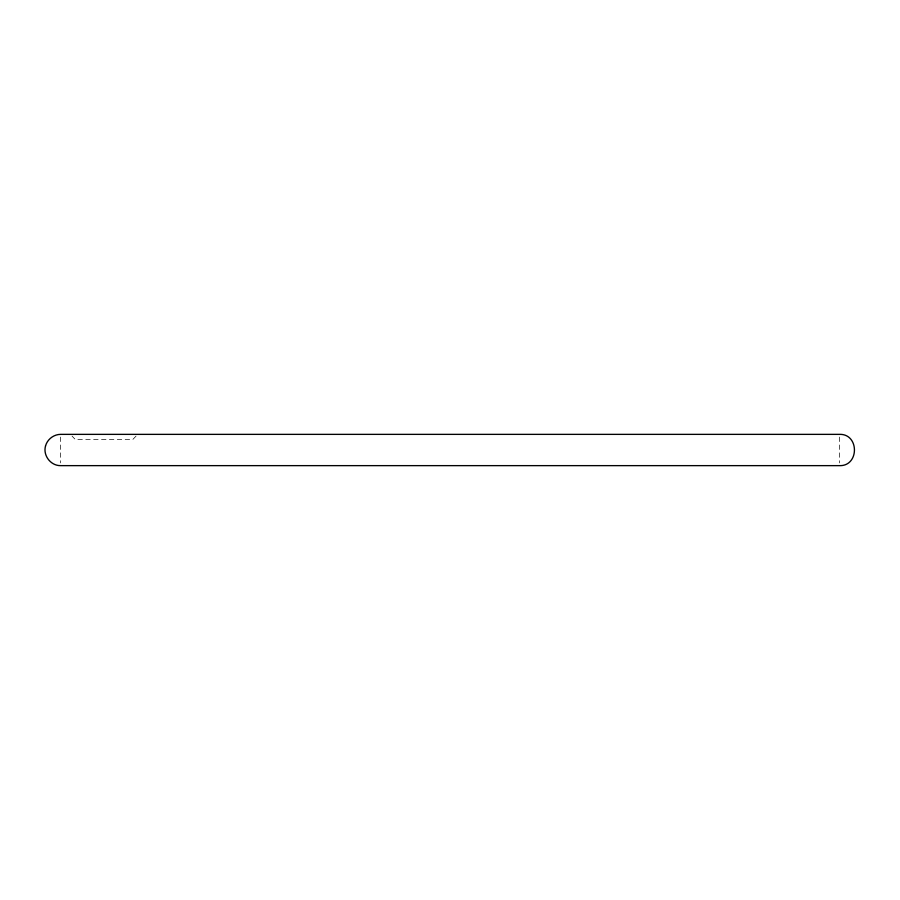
<?xml version="1.0" encoding="UTF-8"?>
<svg xmlns="http://www.w3.org/2000/svg" width="900" height="900" viewBox="0 0 900 900"><rect width="100%" height="100%" fill="white"/><g stroke="black" fill="none" stroke-linecap="round" stroke-linejoin="round"><path stroke-width="0.67" stroke-dasharray="4.5 3.38" d="M136.046 436.095L132.727 439.571L75.375 439.571L72.056 436.095M839.363 437.074L839.363 462.926M60.637 437.074L60.637 462.926"/><path stroke-width="1.35" d="M45.529 445.95C42.795 455.479 50.738 465.829 60.637 465.637L839.363 465.637C859.455 466.402 859.455 433.598 839.363 434.363L60.637 434.363C53.73 434.396 47.363 439.279 45.529 445.95"/></g></svg>
